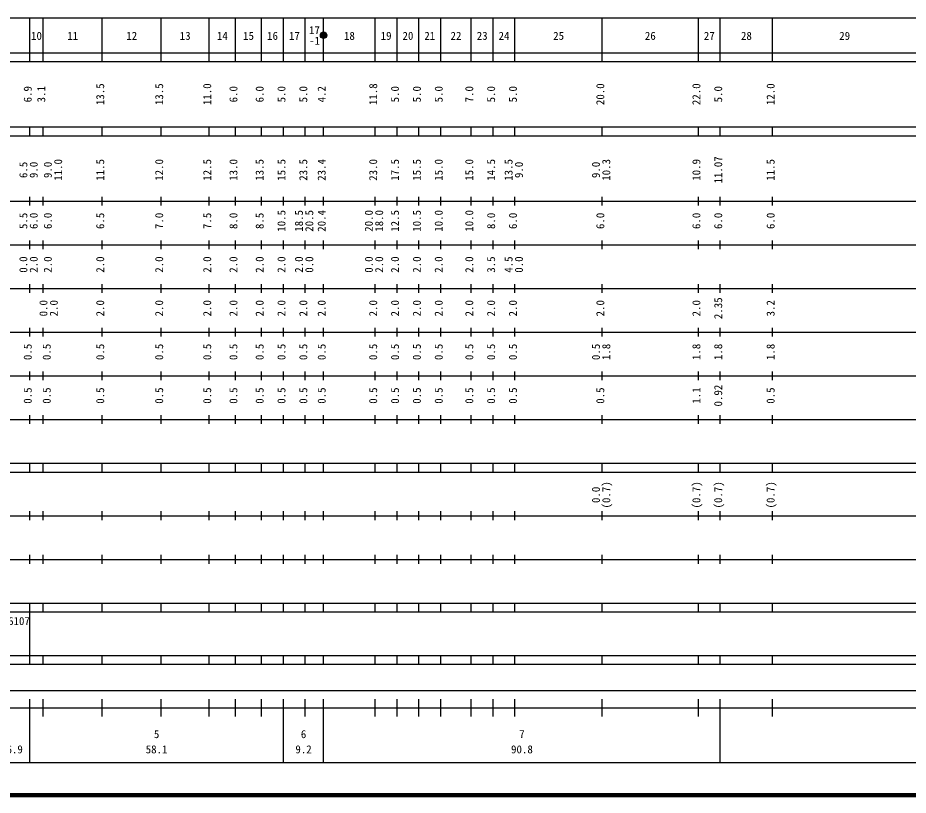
# Model space of a CAD drawing. Units: millimetres on the paper, enlarged 1000 times. Extents: x 40000 to 423008634, y 20000 to 333183309.
# Drawn here: x 307173 to 511042, y 20000 to 198000 of the extents above; entities that cross this region are included whole.
import ezdxf
from ezdxf.enums import TextEntityAlignment as Align

# ---------------------------------------------------------------- set-up
doc = ezdxf.new("R2010")
doc.units = ezdxf.units.MM
doc.header["$LTSCALE"] = 1000
doc.layers.add('M-TTL', color=2, linetype='Continuous', lineweight=140)
doc.layers.add('M-TTL-BAND', color=7, linetype='Continuous', lineweight=25)
doc.styles.add('ＭＳ ゴシック', font='')
doc.styles.get('ＭＳ ゴシック').set_extended_font_data('MS Gothic')

msp = doc.modelspace()

# ---------------------------------------------------------------- linework, layer by layer
at = {"layer": 'M-TTL'}
msp.add_line((40000, 20000), (680000, 20000), dxfattribs=at)
at = {"layer": 'M-TTL-BAND'}
for p, q in [((68000, 198000), (579000, 198000)), ((309900, 188000), (309900, 198000)), ((313000, 188000), (313000, 198000)), ((326500, 188000), (326500, 198000)), ((340000, 188000), (340000, 198000)), ((351000, 188000), (351000, 198000)), ((357000, 188000), (357000, 198000)), ((363000, 188000), (363000, 198000)), ((368000, 188000), (368000, 198000)), ((373000, 188000), (373000, 198000)), ((377200, 188000), (377200, 198000)), ((389000, 188000), (389000, 198000)), ((394000, 188000), (394000, 198000)), ((399000, 188000), (399000, 198000)), ((404000, 188000), (404000, 198000)), ((411000, 188000), (411000, 198000)), ((416000, 188000), (416000, 198000)), ((421000, 188000), (421000, 198000)), ((441000, 188000), (441000, 198000)), ((463000, 188000), (463000, 198000)), ((468000, 188000), (468000, 198000)), ((480000, 188000), (480000, 198000)), ((40000, 190000), (579000, 190000)), ((40000, 188000), (579000, 188000)), ((40000, 173000), (579000, 173000)), ((309900, 171000), (309900, 173000)), ((313000, 171000), (313000, 173000)), ((326500, 171000), (326500, 173000)), ((340000, 171000), (340000, 173000)), ((351000, 171000), (351000, 173000)), ((357000, 171000), (357000, 173000)), ((363000, 171000), (363000, 173000)), ((368000, 171000), (368000, 173000)), ((373000, 171000), (373000, 173000)), ((377200, 171000), (377200, 173000)), ((389000, 171000), (389000, 173000)), ((394000, 171000), (394000, 173000)), ((399000, 171000), (399000, 173000)), ((404000, 171000), (404000, 173000)), ((411000, 171000), (411000, 173000)), ((416000, 171000), (416000, 173000)), ((421000, 171000), (421000, 173000)), ((441000, 171000), (441000, 173000)), ((463000, 171000), (463000, 173000)), ((468000, 171000), (468000, 173000)), ((480000, 171000), (480000, 173000)), ((40000, 171000), (579000, 171000)), ((309900, 155000), (309900, 157000)), ((313000, 155000), (313000, 157000)), ((326500, 155000), (326500, 157000)), ((340000, 155000), (340000, 157000)), ((351000, 155000), (351000, 157000)), ((357000, 155000), (357000, 157000)), ((363000, 155000), (363000, 157000)), ((368000, 155000), (368000, 157000)), ((373000, 155000), (373000, 157000)), ((377200, 155000), (377200, 157000)), ((389000, 155000), (389000, 157000)), ((394000, 155000), (394000, 157000)), ((399000, 155000), (399000, 157000)), ((404000, 155000), (404000, 157000)), ((411000, 155000), (411000, 157000)), ((416000, 155000), (416000, 157000)), ((421000, 155000), (421000, 157000)), ((441000, 155000), (441000, 157000)), ((463000, 155000), (463000, 157000)), ((468000, 155000), (468000, 157000)), ((480000, 155000), (480000, 157000)), ((40000, 156000), (579000, 156000)), ((309900, 145000), (309900, 147000)), ((313000, 145000), (313000, 147000)), ((326500, 145000), (326500, 147000)), ((340000, 145000), (340000, 147000)), ((351000, 145000), (351000, 147000)), ((357000, 145000), (357000, 147000)), ((363000, 145000), (363000, 147000)), ((368000, 145000), (368000, 147000)), ((373000, 145000), (373000, 147000)), ((377200, 145000), (377200, 147000)), ((389000, 145000), (389000, 147000)), ((394000, 145000), (394000, 147000)), ((399000, 145000), (399000, 147000)), ((404000, 145000), (404000, 147000)), ((411000, 145000), (411000, 147000)), ((416000, 145000), (416000, 147000)), ((421000, 145000), (421000, 147000)), ((441000, 145000), (441000, 147000)), ((463000, 145000), (463000, 147000)), ((468000, 145000), (468000, 147000)), ((480000, 145000), (480000, 147000)), ((46000, 146000), (579000, 146000)), ((309900, 135000), (309900, 137000)), ((313000, 135000), (313000, 137000)), ((326500, 135000), (326500, 137000)), ((340000, 135000), (340000, 137000)), ((351000, 135000), (351000, 137000)), ((357000, 135000), (357000, 137000)), ((363000, 135000), (363000, 137000)), ((368000, 135000), (368000, 137000)), ((373000, 135000), (373000, 137000)), ((377200, 135000), (377200, 137000)), ((389000, 135000), (389000, 137000)), ((394000, 135000), (394000, 137000)), ((399000, 135000), (399000, 137000)), ((404000, 135000), (404000, 137000)), ((411000, 135000), (411000, 137000)), ((416000, 135000), (416000, 137000)), ((421000, 135000), (421000, 137000)), ((441000, 135000), (441000, 137000)), ((463000, 135000), (463000, 137000)), ((468000, 135000), (468000, 137000)), ((480000, 135000), (480000, 137000)), ((52000, 136000), (579000, 136000)), ((309900, 125000), (309900, 127000)), ((313000, 125000), (313000, 127000)), ((326500, 125000), (326500, 127000)), ((340000, 125000), (340000, 127000)), ((351000, 125000), (351000, 127000)), ((357000, 125000), (357000, 127000)), ((363000, 125000), (363000, 127000)), ((368000, 125000), (368000, 127000)), ((373000, 125000), (373000, 127000)), ((377200, 125000), (377200, 127000)), ((389000, 125000), (389000, 127000)), ((394000, 125000), (394000, 127000)), ((399000, 125000), (399000, 127000)), ((404000, 125000), (404000, 127000)), ((411000, 125000), (411000, 127000)), ((416000, 125000), (416000, 127000)), ((421000, 125000), (421000, 127000)), ((441000, 125000), (441000, 127000)), ((463000, 125000), (463000, 127000)), ((468000, 125000), (468000, 127000)), ((480000, 125000), (480000, 127000)), ((46000, 126000), (579000, 126000)), ((309900, 115000), (309900, 117000)), ((313000, 115000), (313000, 117000)), ((326500, 115000), (326500, 117000)), ((340000, 115000), (340000, 117000)), ((351000, 115000), (351000, 117000)), ((357000, 115000), (357000, 117000)), ((363000, 115000), (363000, 117000)), ((368000, 115000), (368000, 117000)), ((373000, 115000), (373000, 117000)), ((377200, 115000), (377200, 117000)), ((389000, 115000), (389000, 117000)), ((394000, 115000), (394000, 117000)), ((399000, 115000), (399000, 117000)), ((404000, 115000), (404000, 117000)), ((411000, 115000), (411000, 117000)), ((416000, 115000), (416000, 117000)), ((421000, 115000), (421000, 117000)), ((441000, 115000), (441000, 117000)), ((463000, 115000), (463000, 117000)), ((468000, 115000), (468000, 117000)), ((480000, 115000), (480000, 117000)), ((52000, 116000), (579000, 116000)), ((309900, 105000), (309900, 107000)), ((313000, 105000), (313000, 107000)), ((326500, 105000), (326500, 107000)), ((340000, 105000), (340000, 107000)), ((351000, 105000), (351000, 107000)), ((357000, 105000), (357000, 107000)), ((363000, 105000), (363000, 107000)), ((368000, 105000), (368000, 107000)), ((373000, 105000), (373000, 107000)), ((377200, 105000), (377200, 107000)), ((389000, 105000), (389000, 107000)), ((394000, 105000), (394000, 107000)), ((399000, 105000), (399000, 107000)), ((404000, 105000), (404000, 107000)), ((411000, 105000), (411000, 107000)), ((416000, 105000), (416000, 107000)), ((421000, 105000), (421000, 107000)), ((441000, 105000), (441000, 107000)), ((463000, 105000), (463000, 107000)), ((468000, 105000), (468000, 107000)), ((480000, 105000), (480000, 107000)), ((46000, 106000), (579000, 106000)), ((40000, 96000), (579000, 96000)), ((309900, 94000), (309900, 96000)), ((313000, 94000), (313000, 96000)), ((326500, 94000), (326500, 96000)), ((340000, 94000), (340000, 96000)), ((351000, 94000), (351000, 96000)), ((357000, 94000), (357000, 96000)), ((363000, 94000), (363000, 96000)), ((368000, 94000), (368000, 96000)), ((373000, 94000), (373000, 96000)), ((377200, 94000), (377200, 96000)), ((389000, 94000), (389000, 96000)), ((394000, 94000), (394000, 96000)), ((399000, 94000), (399000, 96000)), ((404000, 94000), (404000, 96000)), ((411000, 94000), (411000, 96000)), ((416000, 94000), (416000, 96000)), ((421000, 94000), (421000, 96000)), ((441000, 94000), (441000, 96000)), ((463000, 94000), (463000, 96000)), ((468000, 94000), (468000, 96000)), ((480000, 94000), (480000, 96000)), ((40000, 94000), (579000, 94000)), ((49000, 84000), (579000, 84000)), ((309900, 83000), (309900, 85000)), ((313000, 83000), (313000, 85000)), ((326500, 83000), (326500, 85000)), ((340000, 83000), (340000, 85000)), ((351000, 83000), (351000, 85000)), ((357000, 83000), (357000, 85000)), ((363000, 83000), (363000, 85000)), ((368000, 83000), (368000, 85000)), ((373000, 83000), (373000, 85000)), ((377200, 83000), (377200, 85000)), ((389000, 83000), (389000, 85000)), ((394000, 83000), (394000, 85000)), ((399000, 83000), (399000, 85000)), ((404000, 83000), (404000, 85000)), ((411000, 83000), (411000, 85000)), ((416000, 83000), (416000, 85000)), ((421000, 83000), (421000, 85000)), ((441000, 83000), (441000, 85000)), ((463000, 83000), (463000, 85000)), ((468000, 83000), (468000, 85000)), ((480000, 83000), (480000, 85000)), ((40000, 74000), (579000, 74000)), ((309900, 73000), (309900, 75000)), ((313000, 73000), (313000, 75000)), ((326500, 73000), (326500, 75000)), ((340000, 73000), (340000, 75000)), ((351000, 73000), (351000, 75000)), ((357000, 73000), (357000, 75000)), ((363000, 73000), (363000, 75000)), ((368000, 73000), (368000, 75000)), ((373000, 73000), (373000, 75000)), ((377200, 73000), (377200, 75000)), ((389000, 73000), (389000, 75000)), ((394000, 73000), (394000, 75000)), ((399000, 73000), (399000, 75000)), ((404000, 73000), (404000, 75000)), ((411000, 73000), (411000, 75000)), ((416000, 73000), (416000, 75000)), ((421000, 73000), (421000, 75000)), ((441000, 73000), (441000, 75000)), ((463000, 73000), (463000, 75000)), ((468000, 73000), (468000, 75000)), ((480000, 73000), (480000, 75000)), ((40000, 64000), (579000, 64000)), ((309900, 62000), (309900, 64000)), ((313000, 62000), (313000, 64000)), ((326500, 62000), (326500, 64000)), ((340000, 62000), (340000, 64000)), ((351000, 62000), (351000, 64000)), ((357000, 62000), (357000, 64000)), ((363000, 62000), (363000, 64000)), ((368000, 62000), (368000, 64000)), ((373000, 62000), (373000, 64000)), ((377200, 62000), (377200, 64000)), ((389000, 62000), (389000, 64000)), ((394000, 62000), (394000, 64000)), ((399000, 62000), (399000, 64000)), ((404000, 62000), (404000, 64000)), ((411000, 62000), (411000, 64000)), ((416000, 62000), (416000, 64000)), ((421000, 62000), (421000, 64000)), ((441000, 62000), (441000, 64000)), ((463000, 62000), (463000, 64000)), ((468000, 62000), (468000, 64000)), ((480000, 62000), (480000, 64000)), ((40000, 62000), (579000, 62000)), ((309900, 52000), (309900, 62000)), ((40000, 52000), (579000, 52000)), ((309900, 50000), (309900, 52000)), ((313000, 50000), (313000, 52000)), ((326500, 50000), (326500, 52000)), ((340000, 50000), (340000, 52000)), ((351000, 50000), (351000, 52000)), ((357000, 50000), (357000, 52000)), ((363000, 50000), (363000, 52000)), ((368000, 50000), (368000, 52000)), ((373000, 50000), (373000, 52000)), ((377200, 50000), (377200, 52000)), ((389000, 50000), (389000, 52000)), ((394000, 50000), (394000, 52000)), ((399000, 50000), (399000, 52000)), ((404000, 50000), (404000, 52000)), ((411000, 50000), (411000, 52000)), ((416000, 50000), (416000, 52000)), ((421000, 50000), (421000, 52000)), ((441000, 50000), (441000, 52000)), ((463000, 50000), (463000, 52000)), ((468000, 50000), (468000, 52000)), ((480000, 50000), (480000, 52000)), ((40000, 50000), (579000, 50000)), ((71000, 44000), (568000, 44000)), ((309900, 27500), (309900, 42000)), ((313000, 38000), (313000, 42000)), ((326500, 38000), (326500, 42000)), ((340000, 38000), (340000, 42000)), ((351000, 38000), (351000, 42000)), ((357000, 38000), (357000, 42000)), ((363000, 38000), (363000, 42000)), ((368000, 27500), (368000, 42000)), ((373000, 38000), (373000, 42000)), ((377200, 27500), (377200, 42000)), ((389000, 38000), (389000, 42000)), ((394000, 38000), (394000, 42000)), ((399000, 38000), (399000, 42000)), ((404000, 38000), (404000, 42000)), ((411000, 38000), (411000, 42000)), ((416000, 38000), (416000, 42000)), ((421000, 38000), (421000, 42000)), ((441000, 38000), (441000, 42000)), ((463000, 38000), (463000, 42000)), ((468000, 27500), (468000, 42000)), ((480000, 38000), (480000, 42000)), ((40000, 40000), (579000, 40000)), ((68000, 27500), (579000, 27500))]:
    msp.add_line(p, q, dxfattribs=at)
for radius in [750, 650, 550, 450, 350, 250, 150, 50]:
    msp.add_circle((377200, 194000), radius, dxfattribs=at)

# ---------------------------------------------------------------- texts
at = {"layer": 'M-TTL-BAND', "style": 'ＭＳ ゴシック'}
for s, p in [('17', (375100, 193707)), ('10', (311450, 192405)), ('11', (319750, 192405)), ('12', (333250, 192405)), ('13', (345500, 192405)), ('14', (354000, 192405)), ('15', (360000, 192405)), ('16', (365500, 192405)), ('17', (370500, 192405)), ('18', (383100, 192405)), ('19', (391500, 192405)), ('20', (396500, 192405)), ('21', (401500, 192405)), ('22', (407500, 192405)), ('23', (413500, 192405)), ('24', (418500, 192405)), ('25', (431000, 192405)), ('26', (452000, 192405)), ('27', (465500, 192405)), ('28', (474000, 192405)), ('29', (496500, 192405)), ('-1', (375100, 191283)), ('5', (338950, 32523)), ('6', (372600, 32523)), ('7', (422600, 32523)), ('6.9', (306450, 29033)), ('58.1', (338950, 29033)), ('9.2', (372600, 29033)), ('90.8', (422600, 29033))]:
    msp.add_text(s, height=1833, dxfattribs=at).set_placement(p, align=Align.BOTTOM_CENTER)
for s, p in [('6.9', (310900, 180500)), ('3.1', (314000, 180500)), ('13.5', (327500, 180500)), ('13.5', (341000, 180500)), ('11.0', (352000, 180500)), ('6.0', (358000, 180500)), ('6.0', (364000, 180500)), ('5.0', (369000, 180500)), ('5.0', (374000, 180500)), ('4.2', (378200, 180500)), ('11.8', (390000, 180500)), ('5.0', (395000, 180500)), ('5.0', (400000, 180500)), ('5.0', (405000, 180500)), ('7.0', (412000, 180500)), ('5.0', (417000, 180500)), ('5.0', (422000, 180500)), ('20.0', (442000, 180500)), ('22.0', (464000, 180500)), ('5.0', (469000, 180500)), ('12.0', (481000, 180500)), ('11.0', (317870, 163174)), ('11.5', (327500, 163174)), ('12.0', (341000, 163174)), ('12.5', (352000, 163174)), ('13.0', (358000, 163174)), ('13.5', (364000, 163174)), ('15.5', (369000, 163174)), ('23.5', (374000, 163174)), ('23.4', (378200, 163174)), ('23.0', (390000, 163174)), ('17.5', (395000, 163174)), ('15.5', (400000, 163174)), ('15.0', (405000, 163174)), ('15.0', (412000, 163174)), ('14.5', (417000, 163174)), ('13.5', (421000, 163174)), ('10.3', (443370, 163174)), ('10.9', (464000, 163174)), ('11.07', (469000, 163174)), ('11.5', (481000, 163174)), ('6.5', (309900, 163174)), ('9.0', (312270, 163174)), ('9.0', (315500, 163174)), ('9.0', (423370, 163174)), ('9.0', (441000, 163174)), ('5.5', (309900, 151500)), ('6.0', (312270, 151500)), ('6.0', (315500, 151500)), ('6.5', (327500, 151500)), ('7.0', (341000, 151500)), ('7.5', (352000, 151500)), ('8.0', (358000, 151500)), ('8.5', (364000, 151500)), ('10.5', (369000, 151500)), ('18.5', (373000, 151500)), ('20.5', (375370, 151500)), ('20.4', (378200, 151500)), ('20.0', (389000, 151500)), ('18.0', (391370, 151500)), ('12.5', (395000, 151500)), ('10.5', (400000, 151500)), ('10.0', (405000, 151500)), ('10.0', (412000, 151500)), ('8.0', (417000, 151500)), ('6.0', (422000, 151500)), ('6.0', (442000, 151500)), ('6.0', (464000, 151500)), ('6.0', (469000, 151500)), ('6.0', (481000, 151500)), ('0.0', (309900, 141500)), ('2.0', (312270, 141500)), ('2.0', (315500, 141500)), ('2.0', (327500, 141500)), ('2.0', (341000, 141500)), ('2.0', (352000, 141500)), ('2.0', (358000, 141500)), ('2.0', (364000, 141500)), ('2.0', (369000, 141500)), ('2.0', (373000, 141500)), ('0.0', (375370, 141500)), ('0.0', (389000, 141500)), ('2.0', (391370, 141500)), ('2.0', (395000, 141500)), ('2.0', (400000, 141500)), ('2.0', (405000, 141500)), ('2.0', (412000, 141500)), ('3.5', (417000, 141500)), ('4.5', (421000, 141500)), ('0.0', (423370, 141500)), ('0.0', (314500, 131500)), ('2.0', (316870, 131500)), ('2.0', (327500, 131500)), ('2.0', (341000, 131500)), ('2.0', (352000, 131500)), ('2.0', (358000, 131500)), ('2.0', (364000, 131500)), ('2.0', (369000, 131500)), ('2.0', (374000, 131500)), ('2.0', (378200, 131500)), ('2.0', (390000, 131500)), ('2.0', (395000, 131500)), ('2.0', (400000, 131500)), ('2.0', (405000, 131500)), ('2.0', (412000, 131500)), ('2.0', (417000, 131500)), ('2.0', (422000, 131500)), ('2.0', (442000, 131500)), ('2.0', (464000, 131500)), ('2.35', (469000, 131500)), ('3.2', (481000, 131500)), ('0.5', (310900, 121500)), ('0.5', (315250, 121500)), ('0.5', (327500, 121500)), ('0.5', (341000, 121500)), ('0.5', (352000, 121500)), ('0.5', (358000, 121500)), ('0.5', (364000, 121500)), ('0.5', (369000, 121500)), ('0.5', (374000, 121500)), ('0.5', (378200, 121500)), ('0.5', (390000, 121500)), ('0.5', (395000, 121500)), ('0.5', (400000, 121500)), ('0.5', (405000, 121500)), ('0.5', (412000, 121500)), ('0.5', (417000, 121500)), ('0.5', (422000, 121500)), ('0.5', (441000, 121500)), ('1.8', (443370, 121500)), ('1.8', (464000, 121500)), ('1.8', (469000, 121500)), ('1.8', (481000, 121500)), ('0.5', (310900, 111500)), ('0.5', (315250, 111500)), ('0.5', (327500, 111500)), ('0.5', (341000, 111500)), ('0.5', (352000, 111500)), ('0.5', (358000, 111500)), ('0.5', (364000, 111500)), ('0.5', (369000, 111500)), ('0.5', (374000, 111500)), ('0.5', (378200, 111500)), ('0.5', (390000, 111500)), ('0.5', (395000, 111500)), ('0.5', (400000, 111500)), ('0.5', (405000, 111500)), ('0.5', (412000, 111500)), ('0.5', (417000, 111500)), ('0.5', (422000, 111500)), ('0.5', (442000, 111500)), ('1.1', (464000, 111500)), ('0.92', (469000, 111500)), ('0.5', (481000, 111500)), ('0.0', (441000, 88764)), ('(0.7)', (443370, 88764)), ('(0.7)', (464000, 88764)), ('(0.7)', (469000, 88764)), ('(0.7)', (481000, 88764))]:
    msp.add_text(s, height=1833, rotation=90, dxfattribs=at).set_placement(p, align=Align.BOTTOM_CENTER)
msp.add_text('06107', height=1833, dxfattribs=at).set_placement((303700, 58405), align=Align.BOTTOM_LEFT)

doc.saveas('drawing.dxf')
